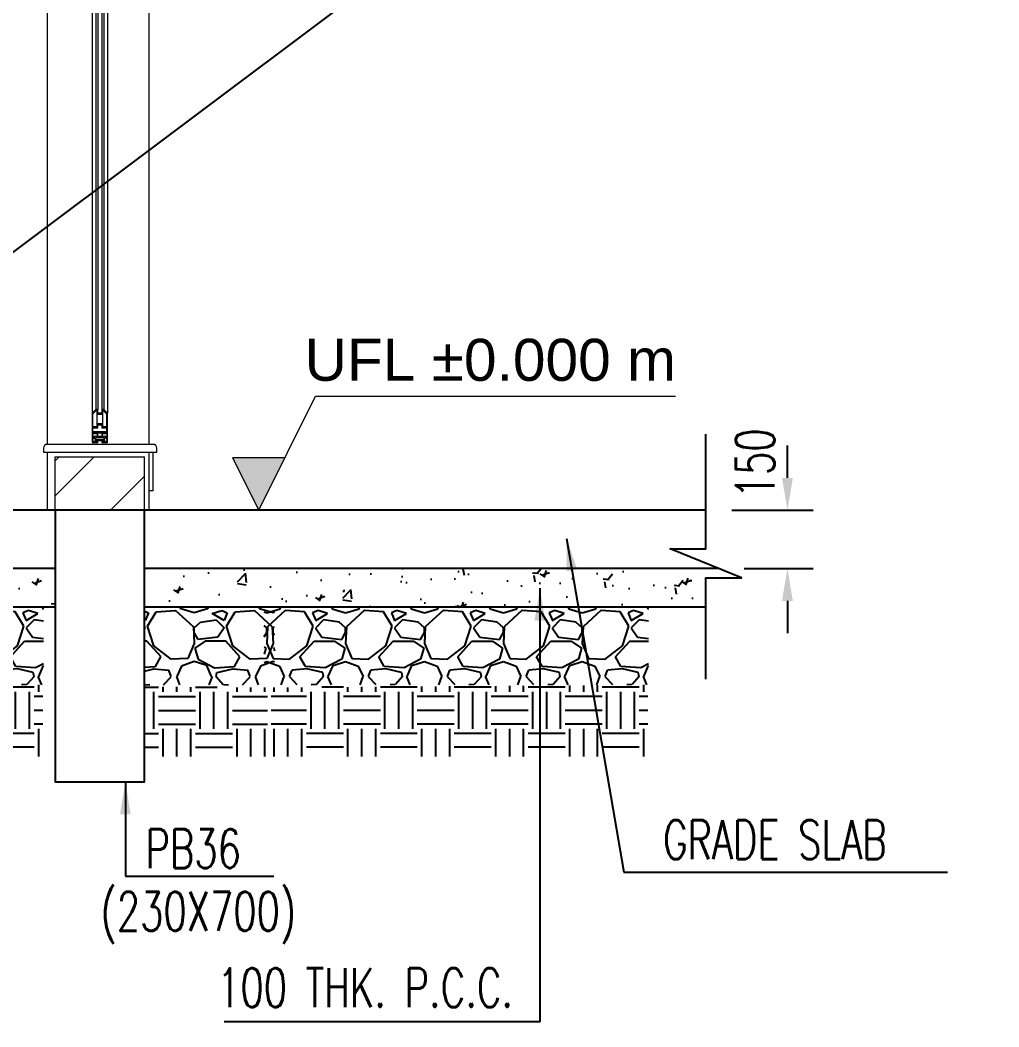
# Model space of a CAD drawing. Header units: millimetres. Extents: x 2659630 to 6742168, y -2425387 to -732288.
# Drawn here: x 2907921 to 2915484, y -945896 to -938113 of the extents above; entities that cross this region are included whole.
import ezdxf
from ezdxf.enums import TextEntityAlignment as Align

# ---------------------------------------------------------------- set-up
doc = ezdxf.new("R2010")
doc.units = ezdxf.units.MM
doc.header["$PDMODE"] = 35
doc.header["$PDSIZE"] = -25
for name, color, linetype, lineweight in [('A-DETL-THIN', 151, 'Continuous', 18), ('A-DOOR', 31, 'Continuous', 18), ('A-PLASTER', 50, 'Continuous', 0), ('A-Stone', 22, 'Continuous', 9), ('A-WALL', 113, 'Continuous', 9), ('A-WALL-PATT', 111, 'Continuous', 0), ('G-ANNO-DIMS', 111, 'Continuous', 9)]:
    doc.layers.add(name, color=color, linetype=linetype, lineweight=lineweight)
for name, color, linetype in [('A-EARTH FILL', 1, 'Continuous'), ('A-RUBBLE', 1, 'Continuous'), ('S-BEAM NO', 3, 'Continuous'), ('S-BEAM OUTER', 4, 'Continuous'), ('S-BRECK LINE', 8, 'Continuous'), ('S-COLUMN HATCH', 8, 'Continuous'), ('S-DIM-1', 5, 'Continuous'), ('S-PCC', 9, 'Continuous')]:
    doc.layers.add(name, color=color, linetype=linetype)
doc.styles.add('Arial_5', font='arial.ttf', dxfattribs={"height": 108.188623})
doc.styles.add('ROMANS', font='r.shx', dxfattribs={"width": 0.7})
doc.dimstyles.new('dim33.33', dxfattribs={"dimtxt": 250, "dimasz": 250, "dimexe": 200, "dimexo": 200, "dimgap": 100, "dimtad": 1, "dimdec": 0, "dimlfac": 0.333331, "dimzin": 0, "dimdsep": 46, "dimtxsty": 'ROMANS', "dimcen": 0, "dimclrd": 5, "dimclre": 5, "dimclrt": 4, "dimadec": 0, "dimazin": 0, "dimtfac": 1, "dimtdec": 0, "dimtix": 1, "dimtofl": 0, "dimtmove": 2, "dimatfit": 3, "dimfxl": 1, "dimtolj": 1, "dimtzin": 0, "dimlwd": -1, "dimlwe": -1, "dimarcsym": 0})
pattern_1 = [(225, (1970336.2, -1109409.23), (404.11153, -404.11153), []), (225, (1970066.8, -1109409.23), (404.11153, -404.11153), [])]
pattern_2 = [(50, (-6471040.28, 1541513), (546.554007, -47.817257), [57.15, -628.65]), (355, (-6471040.3, 1541513), (-105.728478, 573.16993), [45.72, -502.92]), (100.451, (-6470994.73, 1541509.03), (440.827505, 525.350063), [48.57, -534.27]), (46.1842, (-6471040.3, 1541665.4), (813.237123, -126.126984), [85.725, -942.975]), (96.6356, (-6470972.5, 1541654.9), (712.212703, 742.27667), [72.855, -801.405]), (351.184, (-6471040.3, 1541665.4), (712.21382, 742.27535), [68.58, -754.38]), (21, (-6470964.08, 1541627.3), (454.84464, -306.796556), [57.15, -628.65]), (326, (-6470964.1, 1541627.3), (185.406085, 552.563898), [45.72, -502.92]), (71.4514, (-6470926.17, 1541601.75), (640.249472, 245.768573), [48.57, -534.27]), (37.5, (-6471040.28, 1541513.01), (9.2658098, 253.6651166), [0, -496.824, 0, -510.54, 0, -504.825]), (7.5, (-6471040.28, 1541513.01), (200.4589875, 300.5417245), [0, -291.084, 0, -485.394, 0, -192.405]), (327.5, (-6471210.2, 1541513.01), (406.7717855, -17.186232), [0, -190.5, 0, -594.36, 0, -788.67]), (317.5, (-6471286.4, 1541513), (444.387544, 76.279473), [0, -247.65, 0, -394.716, 0, -560.07])]
pattern_3 = [(90, (5441842.2, -1100468.7), (-285.75, 285.75), [285.75, -285.75]), (90, (5441735.05, -1100468.7), (-285.75, 285.75), [285.75, -285.75]), (90, (5441627.9, -1100468.7), (-285.75, 285.75), [285.75, -285.75]), (180, (5441592.18, -1100432.98), (-285.75, -285.75), [285.75, -285.75]), (180, (5441592.18, -1100325.83), (-285.75, -285.75), [285.75, -285.75]), (180, (5441592.18, -1100218.67), (-285.75, -285.75), [285.75, -285.75])]
pattern_4 = [(228.012787, (2448794.77, -1099859.106), (-4876.8000004, -5486.3999997), [82.01315, -8119.3161]), (184.969741, (2448739.904, -1099920.066), (7315.1999971, 609.6000347), [140.7371, -13932.9717]), (132.510447, (2448599.696, -1099932.258), (6096.0000026, -6705.5999977), [99.2356, -9824.3335]), (267.273689, (2448361.952, -1100084.658), (609.6000013, 12192), [128.1611, -12687.945]), (292.833654, (2448355.856, -1100212.674), (-3048.0000003, 7315.1999999), [125.6721, -12441.55386]), (357.273689, (2448404.624, -1100328.498), (-12192, 609.6000013), [128.1611, -12687.945]), (37.6942405, (2448532.64, -1100334.594), (-7924.7999996, -6096.0000005), [169.4865, -16779.1477]), (72.2553284, (2448666.752, -1100230.962), (4267.2000011, 13411.1999996), [160.0127, -15841.2616]), (121.4295656, (2448715.52, -1100078.562), (-4876.8000007, 7924.7999996), [128.5951, -12730.931]), (175.236358, (2448648.464, -1099968.834), (6705.6, -609.600001), [146.8112, -7193.7449]), (222.397438, (2448502.16, -1099956.642), (-7315.1999998, -6705.60000026), [189.8587, -18796.0254]), (138.814075, (2448965.456, -1100090.754), (-4267.2, 3657.6), [64.8011, -6415.3358]), (171.4692344, (2448916.688, -1100048.082), (7924.8000002, -1219.1999986), [123.2837, -12205.11336]), (225, (2448794.77, -1100029.8), (0, -609.6), [86.21024, -775.89435]), (203.19859, (2448752.1, -1099956.64), (3048, 1219.2), [46.4259, -4596.1494]), (291.80141, (2448709.42, -1099974.93), (-609.6, 1828.8), [65.65575, -3217.1407]), (30.963757, (2448733.81, -1100035.89), (1828.8, 1219.2), [106.6367, -3447.91156]), (161.56505, (2448825.25, -1099981.03), (1219.2, -609.6), [77.1089, -1850.61555]), (16.38954, (2448355.856, -1099974.93), (6096, 1828.8), [108.0211, -10694.1184]), (70.346176, (2448459.49, -1099944.45), (-2438.4000002, -6705.6), [90.62375, -8971.73176]), (293.19859, (2448825.25, -1099859.11), (-1219.2, 3048), [92.8512, -4549.72406]), (343.61046, (2448861.824, -1099944.45), (-6096.0000001, 1828.7999996), [108.0211, -10694.1184]), (339.443955, (2448355.856, -1100352.88), (-3048, 1219.2), [104.16845, -5104.2562]), (294.775141, (2448453.392, -1100389.46), (-3048.0000036, 6705.5999984), [87.2813, -8640.8624]), (66.80141, (2448831.344, -1100468.71), (1219.2, 3048), [92.8512, -4549.72406]), (17.354025, (2448867.92, -1100383.362), (-7924.7999998, -2438.4000005), [102.18786, -10116.5702]), (69.443955, (2448532.64, -1100468.706), (-1219.2, -3048), [52.0842, -5156.34046]), (101.309932, (2448794.77, -1100468.71), (-609.6, 2438.4), [31.0835, -3077.2788]), (165.963757, (2448788.67, -1100438.23), (1828.8, -609.6), [125.6721, -2387.7731]), (186.009006, (2448666.752, -1100407.746), (6096, 609.6000003), [116.4641, -11529.9276]), (303.690068, (2448733.8, -1100090.75), (-609.6, 1219.2), [87.9177, -2110.0263]), (353.1572266, (2448782.576, -1100163.906), (10363.2000001, -1219.1999995), [153.4936, -15195.8422]), (60.945396, (2448934.976, -1100182.194), (-2438.4, -4267.2), [62.762, -6213.45416]), (90, (2448965.46, -1100127.3), (-609.6, 609.6), [36.576, -573.024]), (120.256437, (2448654.56, -1100389.46), (2438.3999997, -4267.2), [84.6881, -8384.1458]), (48.012787, (2448611.89, -1100316.306), (4876.8000004, 5486.3999996), [164.0263, -8037.3029]), (0, (2448721.6, -1100194.4), (609.6, 609.6), [158.496, -451.104]), (325.3048465, (2448880.112, -1100194.386), (6096.0000023, -4267.1999967), [96.3863, -9542.236]), (254.054604, (2448959.36, -1100249.25), (-609.6, -2438.4), [88.759, -4349.196]), (207.6459754, (2448934.976, -1100334.594), (-11582.4000004, -6095.9999992), [144.5148, -14306.99146]), (175.426079, (2448806.96, -1100401.65), (-7924.8, 609.6), [152.8871, -15135.80315])]
pattern_5 = [(228.012787, (2444119.02, -1099859.106), (-4876.8000004, -5486.3999997), [82.01315, -8119.3161]), (184.969741, (2444064.155, -1099920.066), (7315.1999971, 609.6000347), [140.7371, -13932.9717]), (132.510447, (2443923.947, -1099932.258), (6096.0000026, -6705.5999977), [99.2356, -9824.3335]), (267.273689, (2443686.203, -1100084.658), (609.6000013, 12192), [128.1611, -12687.945]), (292.833654, (2443680.107, -1100212.674), (-3048.0000003, 7315.1999999), [125.6721, -12441.55386]), (357.273689, (2443728.875, -1100328.498), (-12192, 609.6000013), [128.1611, -12687.945]), (37.6942405, (2443856.89, -1100334.594), (-7924.7999996, -6096.0000005), [169.4865, -16779.1477]), (72.2553284, (2443991.003, -1100230.962), (4267.2000011, 13411.1999996), [160.0127, -15841.2616]), (121.4295656, (2444039.77, -1100078.562), (-4876.8000007, 7924.7999996), [128.5951, -12730.931]), (175.236358, (2443972.715, -1099968.834), (6705.6, -609.600001), [146.8112, -7193.7449]), (222.397438, (2443826.411, -1099956.642), (-7315.1999998, -6705.60000026), [189.8587, -18796.0254]), (138.814075, (2444289.707, -1100090.754), (-4267.2, 3657.6), [64.8011, -6415.3358]), (171.4692344, (2444240.94, -1100048.082), (7924.8000002, -1219.1999986), [123.2837, -12205.11336]), (225, (2444119, -1100029.8), (0, -609.6), [86.21024, -775.89435]), (203.19859, (2444076.35, -1099956.64), (3048, 1219.2), [46.4259, -4596.1494]), (291.80141, (2444033.68, -1099974.93), (-609.6, 1828.8), [65.65575, -3217.1407]), (30.963757, (2444058.06, -1100035.89), (1828.8, 1219.2), [106.6367, -3447.91156]), (161.56505, (2444149.5, -1099981.03), (1219.2, -609.6), [77.1089, -1850.61555]), (16.38954, (2443680.107, -1099974.93), (6096, 1828.8), [108.0211, -10694.1184]), (70.346176, (2443783.74, -1099944.45), (-2438.4000002, -6705.6), [90.62375, -8971.73176]), (293.19859, (2444149.5, -1099859.11), (-1219.2, 3048), [92.8512, -4549.72406]), (343.61046, (2444186.075, -1099944.45), (-6096.0000001, 1828.7999996), [108.0211, -10694.1184]), (339.443955, (2443680.11, -1100352.88), (-3048, 1219.2), [104.16845, -5104.2562]), (294.775141, (2443777.643, -1100389.46), (-3048.0000036, 6705.5999984), [87.2813, -8640.8624]), (66.80141, (2444155.595, -1100468.71), (1219.2, 3048), [92.8512, -4549.72406]), (17.354025, (2444192.17, -1100383.362), (-7924.7999998, -2438.4000005), [102.18786, -10116.5702]), (69.443955, (2443856.89, -1100468.706), (-1219.2, -3048), [52.0842, -5156.34046]), (101.309932, (2444119.02, -1100468.71), (-609.6, 2438.4), [31.0835, -3077.2788]), (165.963757, (2444112.92, -1100438.23), (1828.8, -609.6), [125.6721, -2387.7731]), (186.009006, (2443991.003, -1100407.746), (6096, 609.6000003), [116.4641, -11529.9276]), (303.690068, (2444058.06, -1100090.75), (-609.6, 1219.2), [87.9177, -2110.0263]), (353.1572266, (2444106.827, -1100163.906), (10363.2000001, -1219.1999995), [153.4936, -15195.8422]), (60.945396, (2444259.23, -1100182.194), (-2438.4, -4267.2), [62.762, -6213.45416]), (90, (2444289.7, -1100127.3), (-609.6, 609.6), [36.576, -573.024]), (120.256437, (2443978.81, -1100389.46), (2438.3999997, -4267.2), [84.6881, -8384.1458]), (48.012787, (2443936.14, -1100316.306), (4876.8000004, 5486.3999996), [164.0263, -8037.3029]), (0, (2444045.87, -1100194.4), (609.6, 609.6), [158.496, -451.104]), (325.3048465, (2444204.363, -1100194.386), (6096.0000023, -4267.1999967), [96.3863, -9542.236]), (254.054604, (2444283.61, -1100249.25), (-609.6, -2438.4), [88.759, -4349.196]), (207.6459754, (2444259.227, -1100334.594), (-11582.4000004, -6095.9999992), [144.5148, -14306.99146]), (175.426079, (2444131.21, -1100401.65), (-7924.8, 609.6), [152.8871, -15135.80315])]
pattern_6 = [(90, (5437166.46, -1100468.7), (-285.75, 285.75), [285.75, -285.75]), (90, (5437059.3, -1100468.7), (-285.75, 285.75), [285.75, -285.75]), (90, (5436952.15, -1100468.7), (-285.75, 285.75), [285.75, -285.75]), (180, (5436916.43, -1100432.98), (-285.75, -285.75), [285.75, -285.75]), (180, (5436916.43, -1100325.83), (-285.75, -285.75), [285.75, -285.75]), (180, (5436916.43, -1100218.67), (-285.75, -285.75), [285.75, -285.75])]

# ---------------------------------------------------------------- blocks, each defined once
blk = doc.blocks.new('DOOR-DW1+DW2-2550X2500-SECT')
for p, q in [((0, 2313), (0, 2338)), ((2, 2336), (2, 2328)), ((13, 2336), (2, 2336)), ((13, 2328), (13, 2336)), ((15, 2338), (15, 2328)), ((25, 2328), (25, 2338)), ((27, 2336), (27, 2328)), ((38, 2336), (27, 2336)), ((38, 2328), (38, 2336)), ((40, 2338), (40, 2313)), ((0, 2313), (40, 2313)), ((0, 2263), (0, 2313)), ((15, 2313), (0, 2313)), ((2, 2328), (13, 2328)), ((2, 2322.3), (2, 2315.5)), ((3.5, 2322.3), (2, 2322.3)), ((3.5, 2322.3), (2, 2322.3)), ((2, 2315.5), (8, 2315.5)), ((2.5, 2310.5), (2.5, 2300.5)), ((37.5, 2310.5), (2.5, 2310.5)), ((3.5, 2323.1), (3.5, 2322.3)), ((3.5, 2323.1), (3.5, 2322.3)), ((3.5, 2322.3), (3.5, 2315.5)), ((8, 2324.3), (5.9, 2324.3)), ((5.9, 2324.3), (5.9, 2315.5)), ((8, 2315.5), (8, 2324.3)), ((10, 2326), (10, 2320)), ((30, 2326), (10, 2326)), ((10, 2320), (30, 2320)), ((10, 2318), (10, 2315.5)), ((30, 2318), (10, 2318)), ((10, 2315.5), (15, 2315.5)), ((15, 2328), (25, 2328)), ((15, 2315.5), (15, 2313)), ((25, 2315.5), (30, 2315.5)), ((25, 2313), (25, 2315.5)), ((40, 2313), (25, 2313)), ((27, 2328), (38, 2328)), ((30, 2320), (30, 2326)), ((30, 2315.5), (30, 2318)), ((32, 2324.3), (32, 2315.5)), ((34.1, 2324.3), (32, 2324.3)), ((32, 2315.5), (38, 2315.5)), ((34.1, 2324.3), (34.1, 2315.5)), ((36.5, 2322.3), (36.5, 2323.1)), ((36.5, 2323.1), (36.5, 2322.3)), ((38, 2322.3), (36.5, 2322.3)), ((38, 2322.3), (36.5, 2322.3)), ((36.5, 2322.3), (36.5, 2315.5)), ((37.5, 2300.5), (37.5, 2310.5)), ((38, 2315.5), (38, 2322.3)), ((40, 2313), (40, 2263)), ((2.5, 2300.5), (15, 2300.5)), ((2.5, 2298), (2.5, 2264)), ((12.5, 2298), (2.5, 2298)), ((12.5, 2290.5), (12.5, 2298)), ((27.5, 2290.5), (12.5, 2290.5)), ((12.5, 2265.5), (12.5, 2290.5)), ((15, 2300.5), (15, 2293)), ((15, 2293), (25, 2293)), ((25, 2300.5), (37.5, 2300.5)), ((25, 2293), (25, 2300.5)), ((27.5, 2298), (27.5, 2290.5)), ((37.5, 2298), (27.5, 2298)), ((27.5, 2290.5), (27.5, 2265.5)), ((37.5, 2264), (37.5, 2298)), ((10, 2253), (0, 2263)), ((0, 2263), (0, 100)), ((2.5, 2264), (11, 2255.5)), ((12.5, 2265.5), (27.5, 2265.5)), ((12.5, 2255.5), (12.5, 2265.5)), ((15, 2263), (15, 2253)), ((25, 2263), (15, 2263)), ((25, 2253), (25, 2263)), ((27.5, 2265.5), (27.5, 2255.5)), ((29, 2255.5), (37.5, 2264)), ((40, 2263), (30, 2253)), ((40, 2263), (40, 100)), ((15, 2253), (10, 2253)), ((10, 2253), (10, 110)), ((11, 2255.5), (12.5, 2255.5)), ((15, 2253), (15, 110)), ((30, 2253), (25, 2253)), ((25, 2253), (25, 110)), ((27.5, 2255.5), (29, 2255.5)), ((30, 2253), (30, 110)), ((0, 100), (10, 110)), ((11, 107.5), (2.5, 99)), ((10, 110), (15, 110)), ((12.5, 107.5), (11, 107.5)), ((12.5, 97.5), (12.5, 107.5)), ((15, 110), (15, 100)), ((25, 110), (30, 110)), ((25, 100), (25, 110)), ((27.5, 107.5), (27.5, 97.5)), ((29, 107.5), (27.5, 107.5)), ((37.5, 99), (29, 107.5)), ((30, 110), (40, 100)), ((0, 50), (0, 100)), ((2.5, 99), (2.5, 65)), ((27.5, 97.5), (12.5, 97.5)), ((12.5, 72.5), (12.5, 97.5)), ((15, 100), (25, 100)), ((27.5, 97.5), (27.5, 72.5)), ((37.5, 65), (37.5, 99)), ((40, 100), (40, 50)), ((2.5, 65), (12.5, 65)), ((2.5, 62.5), (2.5, 52.5)), ((15, 62.5), (2.5, 62.5)), ((2.5, 52.5), (37.5, 52.5)), ((12.5, 65), (12.5, 72.5)), ((12.5, 72.5), (27.5, 72.5)), ((15, 70), (15, 62.5)), ((25, 70), (15, 70)), ((25, 62.5), (25, 70)), ((37.5, 62.5), (25, 62.5)), ((27.5, 72.5), (27.5, 65)), ((27.5, 65), (37.5, 65)), ((37.5, 52.5), (37.5, 62.5)), ((0, 50), (15, 50)), ((0, 25), (0, 50)), ((40, 50), (0, 50)), ((2, 48), (2, 40)), ((13, 48), (2, 48)), ((2, 40), (13, 40)), ((2, 34.3), (2, 27.5)), ((3.5, 34.3), (2, 34.3)), ((2, 27.5), (8, 27.5)), ((3.5, 35.1), (3.5, 34.3)), ((8, 36.3), (5.9, 36.3)), ((8, 27.5), (8, 36.3)), ((10, 38), (10, 32)), ((30, 38), (10, 38)), ((10, 32), (30, 32)), ((10, 30), (10, 27.5)), ((30, 30), (10, 30)), ((10, 27.5), (15, 27.5)), ((13, 40), (13, 48)), ((15, 50), (15, 40)), ((15, 40), (25, 40)), ((15, 27.5), (15, 25)), ((25, 50), (40, 50)), ((25, 40), (25, 50)), ((25, 27.5), (30, 27.5)), ((25, 25), (25, 27.5)), ((27, 48), (27, 40)), ((38, 48), (27, 48)), ((27, 40), (38, 40)), ((30, 32), (30, 38)), ((30, 27.5), (30, 30)), ((34.1, 36.3), (32, 36.3)), ((32, 36.3), (32, 27.5)), ((32, 27.5), (38, 27.5)), ((36.5, 34.3), (36.5, 35.1)), ((38, 34.3), (36.5, 34.3)), ((38, 40), (38, 48)), ((38, 27.5), (38, 34.3)), ((40, 50), (40, 25)), ((15, 25), (0, 25)), ((40, 25), (25, 25))]:
    blk.add_line(p, q)
for centre, start, end in [((4, 2325), 340.1757, 255.5225), ((36, 2325), 284.4775, 199.8243), ((4, 37), 340.1757, 255.5225), ((36, 37), 284.4775, 199.8243)]:
    blk.add_arc(centre, 2, start, end)
blk = doc.blocks.new('Spot section')
at = {"layer": 'G-ANNO-DIMS'}
h = blk.add_hatch(color=256, dxfattribs=at)
h.dxf.hatch_style = 1
h.paths.add_polyline_path([(0, 135.6), (67.3, 0), (134.5, 135.6)])
blk.add_lwpolyline([(134.5, 135.6), (0, 135.6), (67.3, 0), (213.2, 294.3), (1141.2, 294.3)], dxfattribs=at)
blk = doc.blocks.new('*D876')
at = {"layer": 'Defpoints', "color": 0, "ltscale": 2500}
for p in [(2913220.1, -941902.5), (2913317.2, -942352.5), (2913850.5, -942352.5)]:
    blk.add_point(p, dxfattribs=at)
at = {"layer": 'S-DIM-1', "color": 5}
for p, q in [((2913850.5, -941652.5), (2913850.5, -941402.5)), ((2913420.1, -941902.5), (2914050.5, -941902.5)), ((2913517.2, -942352.5), (2914050.5, -942352.5)), ((2913850.5, -942602.5), (2913850.5, -942852.5))]:
    blk.add_line(p, q, dxfattribs=at)
at = {"layer": 'S-DIM-1', "color": 5, "ltscale": 2500}
for points in [[(2913808.8, -941652.5), (2913892.1, -941652.5), (2913850.5, -941902.5)], [(2913892.1, -942602.5), (2913808.8, -942602.5), (2913850.5, -942352.5)]]:
    blk.add_solid(points, dxfattribs=at)
at = {"layer": 'S-DIM-1', "color": 4, "ltscale": 2500, "insert": (2913600.5, -941539.2), "char_height": 250, "attachment_point": 5, "rotation": 90, "style": 'ROMANS'}
blk.add_mtext('\\A1;{\\H1.2x;150}', dxfattribs=at)
blk = doc.blocks.new('*D905')
at = {"layer": 'Defpoints', "color": 0, "ltscale": 2500}
for p in [(2913220.1, -941902.5), (2913317.2, -942352.5), (2913850.5, -942352.5)]:
    blk.add_point(p, dxfattribs=at)
at = {"layer": 'S-DIM-1', "color": 5}
for p, q in [((2913850.5, -941652.5), (2913850.5, -941402.5)), ((2913420.1, -941902.5), (2914050.5, -941902.5)), ((2913517.2, -942352.5), (2914050.5, -942352.5)), ((2913850.5, -942602.5), (2913850.5, -942852.5))]:
    blk.add_line(p, q, dxfattribs=at)
at = {"layer": 'S-DIM-1', "color": 5, "ltscale": 2500}
for points in [[(2913808.8, -941652.5), (2913892.1, -941652.5), (2913850.5, -941902.5)], [(2913892.1, -942602.5), (2913808.8, -942602.5), (2913850.5, -942352.5)]]:
    blk.add_solid(points, dxfattribs=at)
at = {"layer": 'S-DIM-1', "color": 4, "ltscale": 2500, "insert": (2913600.5, -941539.2), "char_height": 250, "attachment_point": 5, "rotation": 90, "style": 'ROMANS'}
blk.add_mtext('\\A1;{\\H1.2x;150}', dxfattribs=at)
blk = doc.blocks.new('*D907')
at = {"layer": 'Defpoints', "color": 0, "ltscale": 2500}
for p in [(2913220.1, -941902.5), (2913317.2, -942352.5), (2913850.5, -942352.5)]:
    blk.add_point(p, dxfattribs=at)
at = {"layer": 'S-DIM-1', "color": 5}
for p, q in [((2913850.5, -941652.5), (2913850.5, -941402.5)), ((2913420.1, -941902.5), (2914050.5, -941902.5)), ((2913517.2, -942352.5), (2914050.5, -942352.5)), ((2913850.5, -942602.5), (2913850.5, -942852.5))]:
    blk.add_line(p, q, dxfattribs=at)
at = {"layer": 'S-DIM-1', "color": 5, "ltscale": 2500}
for points in [[(2913808.8, -941652.5), (2913892.1, -941652.5), (2913850.5, -941902.5)], [(2913892.1, -942602.5), (2913808.8, -942602.5), (2913850.5, -942352.5)]]:
    blk.add_solid(points, dxfattribs=at)
at = {"layer": 'S-DIM-1', "color": 4, "ltscale": 2500, "insert": (2913600.5, -941539.2), "char_height": 250, "attachment_point": 5, "rotation": 90, "style": 'ROMANS'}
blk.add_mtext('\\A1;{\\H1.2x;150}', dxfattribs=at)

msp = doc.modelspace()

# ---------------------------------------------------------------- hatches: boundary and pattern name
at = {"layer": 'A-EARTH FILL'}
h = msp.add_hatch(dxfattribs=at)
h.set_pattern_fill('EARTH', color=256, scale=45, angle=90)
h.set_pattern_definition(pattern_6)
h.paths.add_polyline_path([(2905186.117, -943805.822), (2905186.117, -943272.962), (2908096.117, -943252.477), (2908096.117, -943805.822)])
h = msp.add_hatch(dxfattribs=at)
h.set_pattern_fill('EARTH', color=256, scale=45, angle=90)
h.set_pattern_definition(pattern_6)
h.paths.add_polyline_path([(2905186.117, -943805.822), (2905186.117, -943272.962), (2908096.117, -943252.477), (2908096.117, -943805.822)])
h = msp.add_hatch(dxfattribs=at)
h.set_pattern_fill('EARTH', color=256, scale=45, angle=90)
h.set_pattern_definition(pattern_6)
h.paths.add_polyline_path([(2905186.117, -943805.822), (2905186.117, -943272.962), (2908096.117, -943252.477), (2908096.117, -943805.822)])
h = msp.add_hatch(dxfattribs=at)
h.set_pattern_fill('EARTH', color=256, scale=45, angle=90)
h.set_pattern_definition(pattern_3)
h.paths.add_polyline_path([(2909861.866, -943805.822), (2909861.866, -943272.962), (2912771.866, -943252.477), (2912771.866, -943805.822)])
h = msp.add_hatch(dxfattribs=at)
h.set_pattern_fill('EARTH', color=256, scale=45, angle=90)
h.set_pattern_definition(pattern_3)
h.paths.add_polyline_path([(2909861.866, -943805.822), (2909861.866, -943272.962), (2912771.866, -943252.477), (2912771.866, -943805.822)])
h = msp.add_hatch(dxfattribs=at)
h.set_pattern_fill('EARTH', color=256, scale=45, angle=90)
h.set_pattern_definition(pattern_3)
h.paths.add_polyline_path([(2909861.866, -943805.822), (2909861.866, -943272.962), (2912771.866, -943252.477), (2912771.866, -943805.822)])
h = msp.add_hatch(dxfattribs=at)
h.set_pattern_fill('EARTH', color=256, scale=45, angle=90)
h.set_pattern_definition([(90, (377852.23, -1100468.7), (285.75, 285.75), [285.75, -285.75]), (90, (377959.38, -1100468.7), (285.75, 285.75), [285.75, -285.75]), (90, (378066.54, -1100468.7), (285.75, 285.75), [285.75, -285.75]), (0, (378102.26, -1100432.98), (285.75, -285.75), [285.75, -285.75]), (0, (378102.26, -1100325.83), (285.75, -285.75), [285.75, -285.75]), (0, (378102.26, -1100218.67), (285.75, -285.75), [285.75, -285.75])])
h.paths.add_polyline_path([(2908881.772, -943805.822), (2909832.57, -943805.822), (2909832.57, -943272.962), (2909832.57, -943272.962), (2908881.772, -943266.269)])
at = {"layer": 'A-RUBBLE'}
h = msp.add_hatch(dxfattribs=at)
h.set_pattern_fill('GRAVEL', color=256, scale=24)
h.set_pattern_definition(pattern_5)
h.paths.add_polyline_path([(2908101.708, -942652.479), (2905131.708, -942652.479), (2905131.708, -943252.479), (2908101.708, -943252.479)])
h = msp.add_hatch(dxfattribs=at)
h.set_pattern_fill('GRAVEL', color=256, scale=24)
h.set_pattern_definition(pattern_5)
h.paths.add_polyline_path([(2908101.708, -942652.479), (2905131.708, -942652.479), (2905131.708, -943252.479), (2908101.708, -943252.479)])
h = msp.add_hatch(dxfattribs=at)
h.set_pattern_fill('GRAVEL', color=256, scale=24)
h.set_pattern_definition(pattern_5)
h.paths.add_polyline_path([(2908101.708, -942652.479), (2905131.708, -942652.479), (2905131.708, -943252.479), (2908101.708, -943252.479)])
h = msp.add_hatch(dxfattribs=at)
h.set_pattern_fill('GRAVEL', color=256, scale=24, angle=180)
h.set_pattern_definition([(311.987213, (3370899.667, -1099859.106), (4876.8000004, -5486.3999997), [82.01315, -8119.3161]), (355.030259, (3370954.531, -1099920.066), (-7315.1999971, 609.6000347), [140.7371, -13932.9717]), (47.489553, (3371094.74, -1099932.258), (-6096.0000026, -6705.5999977), [99.2356, -9824.3335]), (272.726311, (3371332.483, -1100084.658), (-609.6000013, 12192), [128.1611, -12687.945]), (247.166346, (3371338.58, -1100212.674), (3048.0000003, 7315.1999999), [125.6721, -12441.55386]), (182.726311, (3371289.81, -1100328.498), (12192, 609.6000013), [128.1611, -12687.945]), (142.3057595, (3371161.795, -1100334.594), (7924.7999996, -6096.0000005), [169.4865, -16779.1477]), (107.7446716, (3371027.683, -1100230.962), (-4267.2000011, 13411.1999996), [160.0127, -15841.2616]), (58.5704344, (3370978.915, -1100078.562), (4876.8000007, 7924.7999996), [128.5951, -12730.931]), (4.763642, (3371045.97, -1099968.834), (-6705.6, -609.600001), [146.8112, -7193.7449]), (317.602562, (3371192.275, -1099956.642), (7315.1999998, -6705.60000026), [189.8587, -18796.0254]), (41.185925, (3370728.98, -1100090.754), (4267.2, 3657.6), [64.8011, -6415.3358]), (8.5307656, (3370777.747, -1100048.082), (-7924.8000002, -1219.1999986), [123.2837, -12205.11336]), (315, (3370899.67, -1100029.8), (0, -609.6), [86.21024, -775.89435]), (336.80141, (3370942.34, -1099956.64), (-3048, 1219.2), [46.4259, -4596.1494]), (248.19859, (3370985.01, -1099974.93), (609.6, 1828.8), [65.65575, -3217.1407]), (149.036243, (3370960.63, -1100035.89), (-1828.8, 1219.2), [106.6367, -3447.91156]), (18.43495, (3370869.19, -1099981.03), (-1219.2, -609.6), [77.1089, -1850.61555]), (163.61046, (3371338.58, -1099974.93), (-6096, 1828.8), [108.0211, -10694.1184]), (109.653824, (3371234.947, -1099944.45), (2438.4000002, -6705.6), [90.62375, -8971.7318]), (246.80141, (3370869.19, -1099859.11), (1219.2, 3048), [92.8512, -4549.72406]), (196.38954, (3370832.61, -1099944.45), (6096.0000001, 1828.7999996), [108.0211, -10694.1184]), (200.556045, (3371338.58, -1100352.88), (3048, 1219.2), [104.16845, -5104.2562]), (245.224859, (3371241.043, -1100389.46), (3048.0000036, 6705.5999984), [87.2813, -8640.8624]), (113.19859, (3370863.09, -1100468.71), (-1219.2, 3048), [92.8512, -4549.72406]), (162.645975, (3370826.515, -1100383.362), (7924.7999998, -2438.4000005), [102.18786, -10116.5702]), (110.556045, (3371161.795, -1100468.706), (1219.2, -3048), [52.0842, -5156.34046]), (78.690068, (3370899.67, -1100468.71), (609.6, 2438.4), [31.0835, -3077.2788]), (14.036243, (3370905.76, -1100438.23), (-1828.8, -609.6), [125.6721, -2387.7731]), (353.990994, (3371027.683, -1100407.746), (-6096, 609.6000003), [116.4641, -11529.9276]), (236.309932, (3370960.63, -1100090.75), (609.6, 1219.2), [87.9177, -2110.0263]), (186.8427734, (3370911.86, -1100163.906), (-10363.2000001, -1219.1999995), [153.4936, -15195.8422]), (119.054604, (3370759.46, -1100182.194), (2438.4, -4267.2), [62.762, -6213.45416]), (90, (3370729, -1100127.3), (609.6, 609.6), [36.576, -573.024]), (59.743563, (3371039.875, -1100389.46), (-2438.3999997, -4267.2), [84.6881, -8384.1458]), (131.987212, (3371082.547, -1100316.306), (-4876.8000004, 5486.3999996), [164.0263, -8037.3029]), (180, (3370972.8, -1100194.4), (-609.6, 609.6), [158.496, -451.104]), (214.6951535, (3370814.323, -1100194.386), (-6096.0000023, -4267.1999967), [96.3863, -9542.236]), (285.945396, (3370735.075, -1100249.25), (609.6, -2438.4), [88.759, -4349.196]), (332.3540246, (3370759.46, -1100334.594), (11582.4000004, -6095.9999992), [144.5148, -14306.99146]), (4.573921, (3370887.475, -1100401.65), (7924.8, 609.6), [152.8871, -15135.80315])])
h.paths.add_polyline_path([(2908191.772, -942712.475), (2908881.772, -942712.475)])
h.paths.add_polyline_path([(2908191.772, -942712.475), (2908881.772, -942712.475)])
h.paths.add_polyline_path([(2908191.772, -942712.475), (2908881.772, -942712.475)])
h.paths.add_polyline_path([(2908881.772, -942652.479), (2909886.978, -942652.479), (2909886.978, -943252.479), (2908881.772, -943252.479)])
h = msp.add_hatch(dxfattribs=at)
h.set_pattern_fill('GRAVEL', color=256, scale=24)
h.set_pattern_definition(pattern_4)
h.paths.add_polyline_path([(2912777.458, -942652.479), (2909807.458, -942652.479), (2909807.458, -943252.479), (2912777.458, -943252.479)])
h = msp.add_hatch(dxfattribs=at)
h.set_pattern_fill('GRAVEL', color=256, scale=24)
h.set_pattern_definition(pattern_4)
h.paths.add_polyline_path([(2912777.458, -942652.479), (2909807.458, -942652.479), (2909807.458, -943252.479), (2912777.458, -943252.479)])
h = msp.add_hatch(dxfattribs=at)
h.set_pattern_fill('GRAVEL', color=256, scale=24)
h.set_pattern_definition(pattern_4)
h.paths.add_polyline_path([(2912777.458, -942652.479), (2909807.458, -942652.479), (2909807.458, -943252.479), (2912777.458, -943252.479)])
at = {"layer": 'A-WALL-PATT'}
h = msp.add_hatch(dxfattribs=at)
h.set_pattern_fill('ANSI32', color=256, scale=60, angle=180, style=0)
h.set_pattern_definition(pattern_1)
h.paths.add_polyline_path([(2908191.772, -941489.007), (2908881.772, -941489.007), (2908881.772, -941902.477), (2908191.772, -941902.477)])
h = msp.add_hatch(dxfattribs=at)
h.set_pattern_fill('ANSI32', color=256, scale=60, angle=180, style=0)
h.set_pattern_definition(pattern_1)
h.paths.add_polyline_path([(2908191.772, -941489.007), (2908881.772, -941489.007), (2908881.772, -941902.477), (2908191.772, -941902.477)])
h = msp.add_hatch(dxfattribs=at)
h.set_pattern_fill('ANSI32', color=256, scale=60, angle=180, style=0)
h.set_pattern_definition(pattern_1)
h.paths.add_polyline_path([(2908191.772, -941489.007), (2908881.772, -941489.007), (2908881.772, -941902.477), (2908191.772, -941902.477)])
at = {"layer": 'S-PCC'}
h = msp.add_hatch(dxfattribs=at)
h.set_pattern_fill('AR-CONC', color=256, scale=3, style=0)
h.set_pattern_definition(pattern_2)
h.paths.add_polyline_path([(2908191.772, -942652.477), (2908191.772, -942352.477), (2904126.772, -942352.477), (2904126.772, -942652.477)])
h = msp.add_hatch(dxfattribs=at)
h.set_pattern_fill('AR-CONC', color=256, scale=3, style=0)
h.set_pattern_definition(pattern_2)
h.paths.add_polyline_path([(2908191.772, -942652.477), (2908191.772, -942352.477), (2904126.772, -942352.477), (2904126.772, -942652.477)])
h = msp.add_hatch(dxfattribs=at)
h.set_pattern_fill('AR-CONC', color=256, scale=3, style=0)
h.set_pattern_definition(pattern_2)
h.paths.add_polyline_path([(2908191.772, -942652.477), (2908191.772, -942352.477), (2904126.772, -942352.477), (2904126.772, -942652.477)])
h = msp.add_hatch(dxfattribs=at)
h.set_pattern_fill('AR-CONC', color=256, scale=3, style=0)
h.set_pattern_definition(pattern_2)
h.paths.add_polyline_path([(2908881.772, -942652.477), (2908881.772, -942352.477), (2913317.25, -942352.477), (2913494.857, -942425.405), (2913220.109, -942425.405), (2913220.109, -942652.477)])
h = msp.add_hatch(dxfattribs=at)
h.set_pattern_fill('AR-CONC', color=256, scale=3, style=0)
h.set_pattern_definition(pattern_2)
h.paths.add_polyline_path([(2908881.772, -942652.477), (2908881.772, -942352.477), (2913317.25, -942352.477), (2913494.857, -942425.405), (2913220.109, -942425.405), (2913220.109, -942652.477)])
h = msp.add_hatch(dxfattribs=at)
h.set_pattern_fill('AR-CONC', color=256, scale=3, style=0)
h.set_pattern_definition(pattern_2)
h.paths.add_polyline_path([(2908881.772, -942652.477), (2908881.772, -942352.477), (2913317.25, -942352.477), (2913494.857, -942425.405), (2913220.109, -942425.405), (2913220.109, -942652.477)])

# ---------------------------------------------------------------- linework, layer by layer
msp.add_line((2908881.772, -943851.541), (2908881.772, -943851.541))
msp.add_line((2908881.772, -943851.541), (2908881.772, -943851.541))
msp.add_line((2908881.772, -943851.541), (2908881.772, -943851.541))
at = {"layer": 'A-DETL-THIN'}
for p, q in [((2908131.772, -941392.477), (2908131.772, -934438.477)), ((2908131.772, -941392.477), (2908131.772, -934438.477)), ((2908131.772, -941392.477), (2908131.772, -934438.477)), ((2908917.772, -941392.477), (2908917.772, -934438.477)), ((2908917.772, -941392.477), (2908917.772, -934438.477)), ((2908917.772, -941392.477), (2908917.772, -934438.477))]:
    msp.add_line(p, q, dxfattribs=at)
at = {"layer": 'A-PLASTER'}
for p, q in [((2908131.772, -941902.477), (2908131.772, -941452.477)), ((2908131.772, -941452.477), (2908917.772, -941452.477)), ((2908131.772, -941452.477), (2908917.772, -941452.477)), ((2908131.772, -941902.477), (2908131.772, -941452.477)), ((2908131.772, -941902.477), (2908131.772, -941452.477)), ((2908131.772, -941452.477), (2908917.772, -941452.477)), ((2908917.772, -941902.477), (2908917.772, -941452.477)), ((2908917.772, -941902.477), (2908917.772, -941452.477)), ((2908917.772, -941902.477), (2908917.772, -941452.477))]:
    msp.add_line(p, q, dxfattribs=at)
at = {"layer": 'A-Stone'}
msp.add_lwpolyline([(2908131.772, -941392.477, 0.41421356), (2908101.772, -941422.477), (2908101.772, -941452.477), (2908977.772, -941452.477), (2908977.772, -941422.477), (2908977.772, -941422.477, 0.41421354), (2908947.772, -941392.477), (2908131.772, -941392.477)], format="xyb", dxfattribs=at)
msp.add_lwpolyline([(2908131.772, -941392.477, 0.41421356), (2908101.772, -941422.477), (2908101.772, -941452.477), (2908977.772, -941452.477), (2908977.772, -941422.477), (2908977.772, -941422.477, 0.41421354), (2908947.772, -941392.477), (2908131.772, -941392.477)], format="xyb", dxfattribs=at)
msp.add_lwpolyline([(2908131.772, -941392.477, 0.41421356), (2908101.772, -941422.477), (2908101.772, -941452.477), (2908977.772, -941452.477), (2908977.772, -941422.477), (2908977.772, -941422.477, 0.41421354), (2908947.772, -941392.477), (2908131.772, -941392.477)], format="xyb", dxfattribs=at)
msp.add_lwpolyline([(2908947.772, -941752.477), (2908917.772, -941752.477), (2908917.772, -941452.477), (2908947.772, -941452.477)], close=True, dxfattribs=at)
msp.add_lwpolyline([(2908947.772, -941752.477), (2908917.772, -941752.477), (2908917.772, -941452.477), (2908947.772, -941452.477)], close=True, dxfattribs=at)
msp.add_lwpolyline([(2908947.772, -941752.477), (2908917.772, -941752.477), (2908917.772, -941452.477), (2908947.772, -941452.477)], close=True, dxfattribs=at)
at = {"layer": 'A-WALL'}
for p, q in [((2908191.772, -941902.477), (2908191.772, -941488.477)), ((2908191.772, -941488.477), (2908881.772, -941488.477)), ((2908191.772, -941488.477), (2908881.772, -941488.477)), ((2908191.772, -941902.477), (2908191.772, -941488.477)), ((2908191.772, -941902.477), (2908191.772, -941488.477)), ((2908191.772, -941488.477), (2908881.772, -941488.477)), ((2908881.772, -941902.477), (2908881.772, -941488.477)), ((2908881.772, -941902.477), (2908881.772, -941488.477)), ((2908881.772, -941902.477), (2908881.772, -941488.477))]:
    msp.add_line(p, q, dxfattribs=at)
at = {"layer": 'S-BEAM OUTER'}
for p, q in [((2913220.109, -941902.477), (2904126.772, -941902.477)), ((2913220.109, -941902.477), (2904126.772, -941902.477)), ((2913220.109, -941902.477), (2904126.772, -941902.477)), ((2908191.772, -942352.477), (2904126.772, -942352.477)), ((2908191.772, -942352.477), (2904126.772, -942352.477)), ((2908191.772, -942352.477), (2904126.772, -942352.477)), ((2913317.25, -942352.477), (2908881.772, -942352.477)), ((2913317.25, -942352.477), (2908881.772, -942352.477)), ((2913317.25, -942352.477), (2908881.772, -942352.477))]:
    msp.add_line(p, q, dxfattribs=at)
msp.add_lwpolyline([(2908881.772, -941902.477), (2908191.772, -941902.477), (2908191.772, -944001.541), (2908881.772, -944001.541)], close=True, dxfattribs=at)
msp.add_lwpolyline([(2908881.772, -941902.477), (2908191.772, -941902.477), (2908191.772, -944001.541), (2908881.772, -944001.541)], close=True, dxfattribs=at)
msp.add_lwpolyline([(2908881.772, -941902.477), (2908191.772, -941902.477), (2908191.772, -944001.541), (2908881.772, -944001.541)], close=True, dxfattribs=at)
at = {"layer": 'S-BRECK LINE'}
msp.add_lwpolyline([(2913220.109, -943206.618), (2913220.109, -942425.405), (2913494.857, -942425.405), (2912945.362, -942199.774), (2913220.109, -942199.774), (2913220.109, -941312.687)], dxfattribs=at)
msp.add_lwpolyline([(2913220.109, -943206.618), (2913220.109, -942425.405), (2913494.857, -942425.405), (2912945.362, -942199.774), (2913220.109, -942199.774), (2913220.109, -941312.687)], dxfattribs=at)
msp.add_lwpolyline([(2913220.109, -943206.618), (2913220.109, -942425.405), (2913494.857, -942425.405), (2912945.362, -942199.774), (2913220.109, -942199.774), (2913220.109, -941312.687)], dxfattribs=at)
at = {"layer": 'S-COLUMN HATCH', "ltscale": 2500}
msp.add_line((2966474.009, -896011.393), (2869024.823, -968991.897), dxfattribs=at)
at = {"layer": 'S-PCC'}
for p, q in [((2908191.772, -942652.477), (2904126.772, -942652.477)), ((2908191.772, -942652.477), (2904126.772, -942652.477)), ((2908191.772, -942652.477), (2904126.772, -942652.477)), ((2913220.109, -942652.477), (2908881.772, -942652.477)), ((2913220.109, -942652.477), (2908881.772, -942652.477)), ((2913220.109, -942652.477), (2908881.772, -942652.477))]:
    msp.add_line(p, q, dxfattribs=at)

# ---------------------------------------------------------------- block references
at = {"layer": 'A-DOOR', "xscale": -3, "yscale": 3, "zscale": 3}
msp.add_blockref('DOOR-DW1+DW2-2550X2500-SECT', (2908596.773, -941452.478), dxfattribs=at)
msp.add_blockref('DOOR-DW1+DW2-2550X2500-SECT', (2908596.773, -941452.478), dxfattribs=at)
msp.add_blockref('DOOR-DW1+DW2-2550X2500-SECT', (2908596.773, -941452.478), dxfattribs=at)
at = {"layer": 'G-ANNO-DIMS', "xscale": 3, "yscale": 3, "zscale": 3}
msp.add_blockref('Spot section', (2909563.014, -941902.477), dxfattribs=at)
msp.add_blockref('Spot section', (2909563.014, -941902.477), dxfattribs=at)
msp.add_blockref('Spot section', (2909563.014, -941902.477), dxfattribs=at)

# ---------------------------------------------------------------- texts
at = {"layer": 'G-ANNO-DIMS', "insert": (2910119.435, -940576.823), "char_height": 324.56587, "width": 3120.37763, "attachment_point": 1, "line_spacing_factor": 0.938532, "style": 'Arial_5'}
msp.add_mtext('UFL %%P0.000 m', dxfattribs=at)
msp.add_mtext('UFL %%P0.000 m', dxfattribs=at)
msp.add_mtext('UFL %%P0.000 m', dxfattribs=at)
at = {"layer": 'S-BEAM NO', "style": 'ROMANS', "width": 0.7}
for s, p in [('PB36', (2909258.123, -944517.955)), ('PB36', (2909258.123, -944517.955)), ('PB36', (2909258.123, -944517.955)), ('(230X700)', (2909298.469, -945002.721)), ('(230X700)', (2909298.469, -945002.721)), ('(230X700)', (2909298.469, -945002.721))]:
    msp.add_text(s, height=300, dxfattribs=at).set_placement(p, align=Align.MIDDLE_CENTER)
at = {"layer": 'S-DIM-1', "color": 4, "ltscale": 2500, "char_height": 300, "attachment_point": 5, "rotation": 359.9999954, "style": 'ROMANS'}
for s, insert in [('{\\A1;GRADE SLAB }', (2913753.371, -944448.933)), ('{\\A1;100 THK. P.C.C.}', (2910586.628, -945592.254)), ('{\\A1;100 THK. P.C.C.}', (2910586.628, -945592.254)), ('{\\A1;100 THK. P.C.C.}', (2910586.628, -945592.254))]:
    msp.add_mtext(s, dxfattribs=dict(at, insert=insert))

# ---------------------------------------------------------------- dimensions: what is measured, and where the dimension line sits
at = {"layer": 'S-DIM-1'}
for picture in ['*D876', '*D905', '*D907']:
    dim = msp.add_linear_dim(base=(2913850.466, -942352.477), p1=(2913220.109, -941902.477), p2=(2913317.25, -942352.477), angle=90, text='{\\H1.2x;<>}', dimstyle='dim33.33', dxfattribs=at)
    dim.commit()
    dim.dimension.update_dxf_attribs({"geometry": picture, "text_midpoint": (2913600.466, -941539.196), "dimtype": 160})

# ---------------------------------------------------------------- leaders
for points in [[(2912143.459, -942120.218), (2912587.05, -944700.516), (2915087.31, -944700.516)], [(2912143.459, -942120.218), (2912587.05, -944700.516), (2915087.31, -944700.516)], [(2912143.459, -942120.218), (2912587.05, -944700.516), (2915087.31, -944700.516)], [(2911937.708, -942505.052), (2911937.708, -945856.563), (2909498.855, -945856.563)], [(2911937.708, -942505.052), (2911937.708, -945856.563), (2909498.855, -945856.563)], [(2911937.708, -942505.052), (2911937.708, -945856.563), (2909498.855, -945856.563)], [(2908734.472, -944001.541), (2908734.472, -944731.661), (2909882.524, -944731.661)], [(2908734.472, -944001.541), (2908734.472, -944731.661), (2909882.524, -944731.661)], [(2908734.472, -944001.541), (2908734.472, -944731.661), (2909882.524, -944731.661)]]:
    msp.add_leader(points, dimstyle='dim33.33', dxfattribs=at)

doc.saveas('drawing.dxf')
